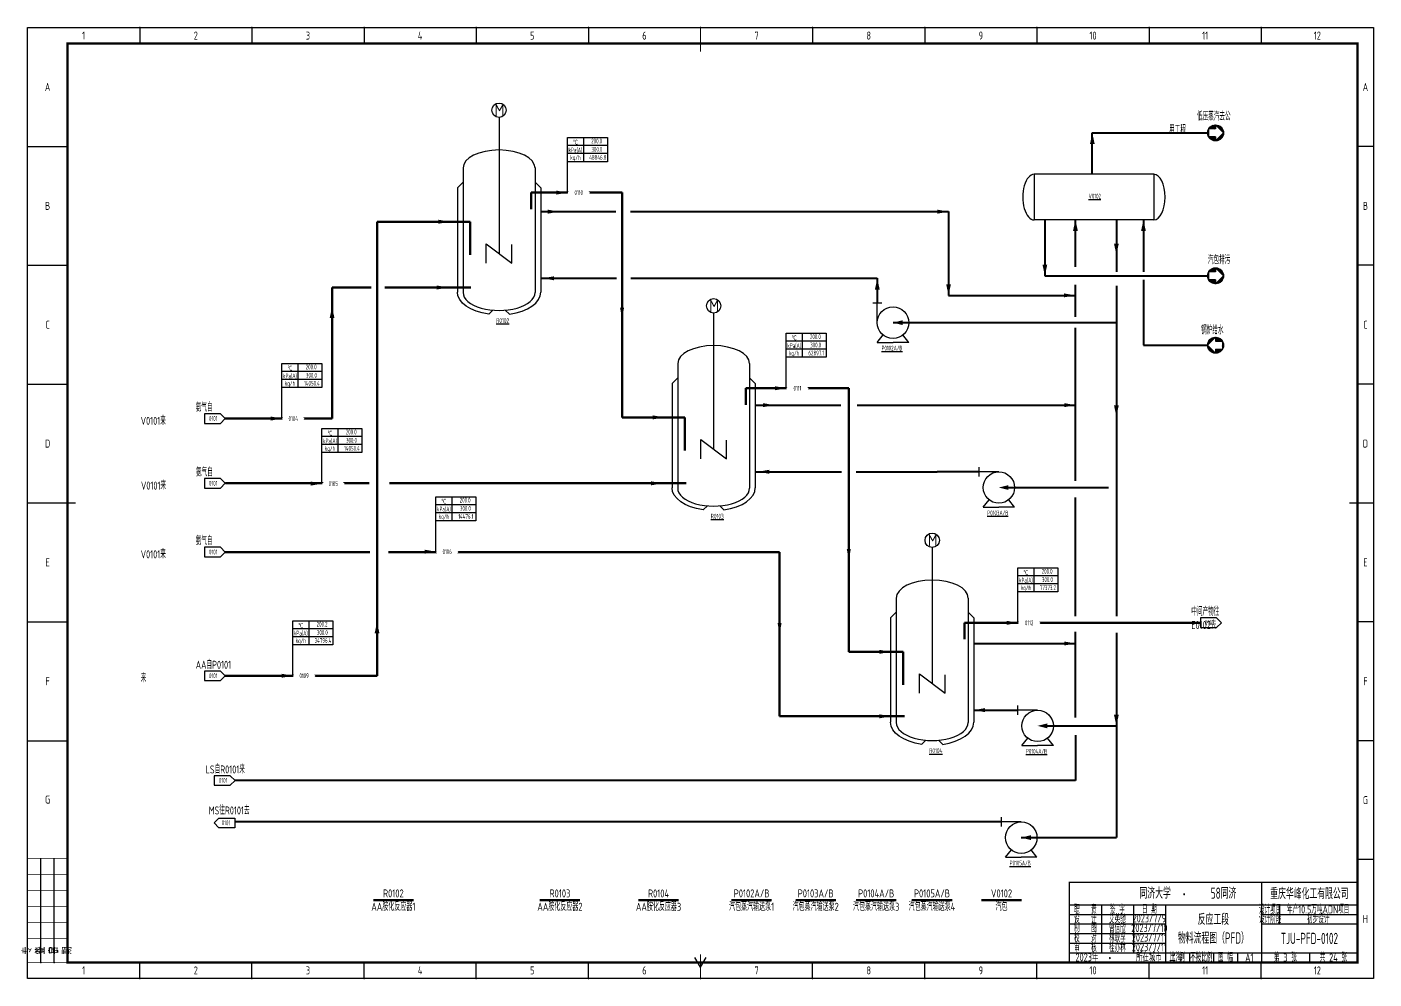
# Model space of a CAD drawing. Header units: millimetres. Extents: x 442 to 10185, y 1370 to 5122.
# Drawn here: x 2052 to 2894, y 3772 to 4367 of the extents above; entities that cross this region are included whole.
import ezdxf

# ---------------------------------------------------------------- set-up
doc = ezdxf.new("R2010")
doc.units = ezdxf.units.MM
doc.set_wipeout_variables(frame=1)
for name, color, linetype, lineweight in [('01-主物流线-粗实线', 132, 'Continuous', 80), ('01-文本 @ 1', 7, 'Continuous', 25), ('02-次要物流线-中粗线', 30, 'Continuous', 40), ('03-主物流线', 132, 'Continuous', 80), ('03-设备外轮廓线-细实线', 7, 'Continuous', 25), ('04-设备内部件-细实线', 181, 'Continuous', 25), ('05-图框与标题栏', 7, 'Continuous', 25), ('06-箭头', 7, 'Continuous', 25), ('07-箭头', 7, 'Continuous', 25), ('08-进出物流标志', 7, 'Continuous', 25), ('09-文本', 7, 'Continuous', 25), ('10-流股代号', 21, 'Continuous', 25), ('12-设备位号线', 7, 'Continuous', 80), ('15-物流表及物流信息标识', 7, 'Continuous', 25), ('17-文字（修改）', 7, 'Continuous', 15)]:
    doc.layers.add(name, color=color, linetype=linetype, lineweight=lineweight)
doc.layers.add('TITLE', color=7, linetype='Continuous')
doc.styles.add('3-gbcbig', font='gbenor.shx', dxfattribs={"width": 0.7, "height": 3, "bigfont": 'gbcbig.shx'})
doc.styles.add('5-gbcbig', font='gbenor.shx', dxfattribs={"width": 0.7, "height": 5, "bigfont": 'gbcbig.shx'})
doc.styles.add('5号字', font='gbenor.shx', dxfattribs={"height": 5, "bigfont": 'gbcbig.shx'})
doc.styles.add('7-gbcbig', font='gbenor.shx', dxfattribs={"width": 0.7, "height": 7, "bigfont": 'gbcbig.shx'})
doc.styles.add('EQ55', font='gbenor.shx', dxfattribs={"width": 0.75, "height": 5, "bigfont": 'gbcbig.shx'})
doc.styles.get("Standard").update_dxf_attribs({"font": 'arial.ttf'})
doc.styles.add('工程字', font='gbenor.shx', dxfattribs={"bigfont": 'gbcbig.shx'})

# ---------------------------------------------------------------- blocks, each defined once
blk = doc.blocks.new('箭头')
at = {"layer": '07-箭头'}
blk.add_lwpolyline([(0, 0, 0, 2.5, 0), (-7, 0, 2.5, 2.5, 0)], format="xyseb", dxfattribs=at)
blk = doc.blocks.new('Grail-箭头右')
at = {"layer": '06-箭头'}
blk.add_lwpolyline([(0, 0, 0, 3, 0), (-6, 0, 3, 3, 0)], format="xyseb", dxfattribs=at)

msp = doc.modelspace()

# ---------------------------------------------------------------- hatches: boundary and pattern name
at = {"layer": '08-进出物流标志'}
h = msp.add_hatch(dxfattribs=at)
h.set_pattern_fill('ANSI31', color=256, scale=0.1)
h.set_pattern_definition([(45, (184.17034, 1541.53445), (-0.224506403, 0.224506403), [])])
h.paths.add_polyline_path([(2794.88, 4303.02), (2794.88, 4305.52, 0.267949), (2790.55, 4303.02)])
h.paths.add_polyline_path([(2789.88, 4300.52, 0.131652), (2790.55, 4298.02), (2790.55, 4300.52), (2790.55, 4303.02, 0.131652)])
h.paths.add_polyline_path([(2794.88, 4295.52), (2794.88, 4298.02), (2790.55, 4298.02, 0.267949)])
h.paths.add_polyline_path([(2799.88, 4300.52), (2794.88, 4295.52, 0.414214)])
h.paths.add_polyline_path([(2799.88, 4300.52, 0.414214), (2794.88, 4305.52)])
h = msp.add_hatch(dxfattribs=at)
h.set_pattern_fill('ANSI31', color=256, scale=0.1)
h.set_pattern_definition([(45, (184.17034, 1452.28357), (-0.224506403, 0.224506403), [])])
h.paths.add_polyline_path([(2794.88, 4213.77), (2794.88, 4216.27, 0.267949), (2790.55, 4213.77)])
h.paths.add_polyline_path([(2789.88, 4211.27, 0.131652), (2790.55, 4208.77), (2790.55, 4211.27), (2790.55, 4213.77, 0.131652)])
h.paths.add_polyline_path([(2794.88, 4206.27), (2794.88, 4208.77), (2790.55, 4208.77, 0.267949)])
h.paths.add_polyline_path([(2799.88, 4211.27), (2794.88, 4206.27, 0.414214)])
h.paths.add_polyline_path([(2799.88, 4211.27, 0.414214), (2794.88, 4216.27)])
h = msp.add_hatch(dxfattribs=at)
h.set_pattern_fill('ANSI31', color=256, scale=0.1)
h.set_pattern_definition([(45, (184.17034, 1408.90076), (-0.224506403, 0.224506403), [])])
h.paths.add_polyline_path([(2794.88, 4170.39), (2794.88, 4172.89, -0.267949), (2799.21, 4170.39)])
h.paths.add_polyline_path([(2799.88, 4167.89, -0.131652), (2799.21, 4165.39), (2799.21, 4167.89), (2799.21, 4170.39, -0.131652)])
h.paths.add_polyline_path([(2794.88, 4162.89), (2794.88, 4165.39), (2799.21, 4165.39, -0.267949)])
h.paths.add_polyline_path([(2789.88, 4167.89), (2794.88, 4162.89, -0.414214)])
h.paths.add_polyline_path([(2789.88, 4167.89, -0.414214), (2794.88, 4172.89)])

# ---------------------------------------------------------------- linework, layer by layer
for p, q in [((2794.88, 4305.52), (2799.88, 4300.52)), ((2794.88, 4305.52), (2794.88, 4303.02)), ((2794.88, 4216.27), (2799.88, 4211.27)), ((2794.88, 4216.27), (2794.88, 4213.77)), ((2794.88, 4172.89), (2789.88, 4167.89)), ((2794.88, 4172.89), (2794.88, 4170.39)), ((2173.04, 4125.09), (2163.04, 4125.09)), ((2163.04, 4125.09), (2163.04, 4119.09)), ((2176.04, 4122.09), (2173.04, 4125.09)), ((2163.04, 4119.09), (2173.04, 4119.09)), ((2173.04, 4119.09), (2176.04, 4122.09)), ((2173.04, 4084.63), (2163.04, 4084.63)), ((2163.04, 4084.63), (2163.04, 4078.63)), ((2176.04, 4081.63), (2173.04, 4084.63)), ((2163.04, 4078.63), (2173.04, 4078.63)), ((2173.04, 4078.63), (2176.04, 4081.63)), ((2173.04, 4041.72), (2163.04, 4041.72)), ((2163.04, 4041.72), (2163.04, 4035.72)), ((2176.04, 4038.72), (2173.04, 4041.72)), ((2163.04, 4035.72), (2173.04, 4035.72)), ((2173.04, 4035.72), (2176.04, 4038.72)), ((2795.55, 3997.53), (2785.55, 3997.53)), ((2785.55, 3997.53), (2785.55, 3991.53)), ((2785.55, 3991.53), (2795.55, 3991.53)), ((2798.55, 3994.53), (2795.55, 3997.53)), ((2795.55, 3991.53), (2798.55, 3994.53)), ((2173.04, 3964.36), (2163.04, 3964.36)), ((2163.04, 3964.36), (2163.04, 3958.36)), ((2163.04, 3958.36), (2173.04, 3958.36)), ((2176.04, 3961.36), (2173.04, 3964.36)), ((2173.04, 3958.36), (2176.04, 3961.36)), ((2179.22, 3898.98), (2169.22, 3898.98)), ((2169.22, 3898.98), (2169.22, 3892.98)), ((2182.22, 3895.98), (2179.22, 3898.98)), ((2169.22, 3892.98), (2179.22, 3892.98)), ((2179.22, 3892.98), (2182.22, 3895.98)), ((2169.06, 3869.49), (2172.06, 3872.49)), ((2172.06, 3872.49), (2182.06, 3872.49)), ((2182.06, 3872.49), (2182.06, 3866.49)), ((2172.06, 3866.49), (2169.06, 3869.49)), ((2182.06, 3866.49), (2172.06, 3866.49))]:
    msp.add_line(p, q)
for points in [[(2583.52, 4209.67, 0, 3, 0), (2583.52, 4202.67, 3, 3, 0)], [(2242.81, 4191.87, 0, 3, 0), (2242.81, 4184.87, 3, 3, 0)], [(2270.91, 3994.93, 0, 3, 0), (2270.91, 3987.93, 3, 3, 0)]]:
    msp.add_lwpolyline(points, format="xyseb")
for centre in [(2347.15, 4314.75), (2481.25, 4192.52), (2617.82, 4046.06)]:
    msp.add_circle(centre, 4.48)
at = {"layer": '01-主物流线-粗实线'}
for p, q in [((2367.24, 4263.22), (2424.02, 4263.22)), ((2367.24, 4263.22), (2367.24, 4252.91)), ((2424.02, 4263.22), (2424.02, 4122.83)), ((2270.91, 3961.36), (2270.91, 4245.06)), ((2270.91, 4245.06), (2329.09, 4245.06)), ((2329.09, 4245.06), (2329.09, 4224.41)), ((2242.81, 4122.09), (2242.81, 4203.97)), ((2242.81, 4203.97), (2267.31, 4203.97)), ((2275.85, 4203.97), (2329.42, 4203.97)), ((2501.33, 4140.99), (2565.71, 4140.99)), ((2501.33, 4140.99), (2501.33, 4130.67)), ((2565.71, 4140.99), (2565.71, 3976.37)), ((2176.11, 4122.09), (2242.81, 4122.09)), ((2424.02, 4122.83), (2463.19, 4122.83)), ((2463.19, 4122.83), (2463.19, 4102.18)), ((2176.27, 4081.63), (2265.92, 4081.63)), ((2278.78, 4081.63), (2464.04, 4081.63)), ((2176.11, 4038.72), (2266.44, 4038.72)), ((2278.08, 4038.72), (2522.45, 4038.72)), ((2522.45, 4038.72), (2522.45, 3936.08)), ((2637.91, 3994.53), (2785.55, 3994.53)), ((2637.91, 3994.53), (2637.91, 3984.21)), ((2565.71, 3976.37), (2599.77, 3976.37)), ((2599.77, 3976.37), (2599.77, 3955.71)), ((2176.04, 3961.36), (2270.91, 3961.36)), ((2522.45, 3936.08), (2600.52, 3936.08))]:
    msp.add_line(p, q, dxfattribs=at)
at = {"layer": '02-次要物流线-中粗线'}
for p, q in [((2717.89, 4274.69), (2717.89, 4300.52)), ((2717.89, 4300.52), (2789.88, 4300.52)), ((2373.17, 4251.35), (2420.09, 4251.35)), ((2429.34, 4251.35), (2628.04, 4251.35)), ((2628.05, 4251.35), (2628.04, 4199.05)), ((2688.24, 4246.22), (2688.24, 4211.27)), ((2707.33, 4216.9), (2707.33, 4246.22)), ((2732.92, 4246.22), (2732.92, 4213.77)), ((2749.83, 4246.22), (2749.83, 4213.77)), ((2373.17, 4209.73), (2420.55, 4209.73)), ((2429.59, 4209.73), (2583.52, 4209.73)), ((2583.52, 4209.73), (2583.52, 4194.47)), ((2688.24, 4211.27), (2789.88, 4211.27)), ((2707.33, 4185.7), (2707.33, 4205.55)), ((2732.92, 4205.1), (2732.92, 4079.02)), ((2749.83, 4208.77), (2749.83, 4167.89)), ((2628.04, 4199.05), (2707.33, 4199.05)), ((2732.92, 4181.99), (2593.36, 4181.99)), ((2707.33, 4083.29), (2707.33, 4178.75)), ((2749.83, 4167.89), (2789.88, 4167.89)), ((2570.96, 4130.48), (2707.33, 4130.48)), ((2507.27, 4088.86), (2561.21, 4088.86)), ((2570.25, 4088.86), (2620.91, 4088.86)), ((2646.99, 4088.86), (2620.91, 4088.86)), ((2665.47, 4079.02), (2728.04, 4079.02)), ((2732.92, 4079.02), (2732.92, 3998.73)), ((2707.33, 3998.6), (2707.33, 4072.87)), ((2707.33, 3935.39), (2707.33, 3988.81)), ((2732.92, 3988.32), (2732.92, 3860.29)), ((2643.84, 3981.57), (2707.33, 3981.57)), ((2643.84, 3939.95), (2671.21, 3939.95)), ((2689.69, 3930.11), (2732.92, 3930.11)), ((2707.33, 3924.38), (2707.33, 3895.98)), ((2707.33, 3895.98), (2182.22, 3895.98)), ((2660.99, 3870.13), (2182.22, 3870.13)), ((2673.47, 3860.29), (2732.92, 3860.29))]:
    msp.add_line(p, q, dxfattribs=at)
at = {"layer": '03-设备外轮廓线-细实线'}
for p, q in [((2324.67, 4278.65), (2324.67, 4200.87)), ((2369.63, 4278.65), (2369.63, 4200.87)), ((2324.67, 4269.76), (2321.14, 4266.23)), ((2369.63, 4269.76), (2373.17, 4266.23)), ((2756.26, 4274.69), (2681.51, 4274.69)), ((2321.14, 4266.23), (2321.14, 4201.04)), ((2373.17, 4266.23), (2373.17, 4201.04)), ((2756.26, 4246.22), (2681.51, 4246.22)), ((2580.64, 4194.47), (2586.4, 4194.47)), ((2583.52, 4181.99), (2583.52, 4194.47)), ((2340.7, 4187.27), (2343.24, 4189.81)), ((2353.6, 4187.27), (2351.07, 4189.81)), ((2583.52, 4169.69), (2587.21, 4174.3)), ((2583.52, 4169.69), (2593.36, 4169.69)), ((2603.2, 4169.69), (2593.36, 4169.69)), ((2603.2, 4169.69), (2599.5, 4174.3)), ((2458.77, 4156.42), (2458.77, 4078.64)), ((2503.73, 4156.42), (2503.73, 4078.64)), ((2458.77, 4147.53), (2455.23, 4144)), ((2455.23, 4144), (2455.23, 4078.81)), ((2503.73, 4147.53), (2507.27, 4144)), ((2507.27, 4144), (2507.27, 4078.81)), ((2646.99, 4091.74), (2646.99, 4085.98)), ((2659.47, 4088.86), (2646.99, 4088.86)), ((2474.8, 4065.04), (2477.34, 4067.58)), ((2487.7, 4065.04), (2485.16, 4067.58)), ((2649.63, 4066.72), (2653.33, 4071.33)), ((2649.63, 4066.72), (2659.47, 4066.72)), ((2669.32, 4066.72), (2659.47, 4066.72)), ((2669.32, 4066.72), (2665.62, 4071.33)), ((2595.35, 4009.96), (2595.35, 3932.18)), ((2640.3, 4009.96), (2640.3, 3932.18)), ((2595.35, 4001.07), (2591.81, 3997.54)), ((2640.3, 4001.07), (2643.84, 3997.54)), ((2591.81, 3997.54), (2591.81, 3932.35)), ((2643.84, 3997.54), (2643.84, 3932.35)), ((2671.21, 3942.83), (2671.21, 3937.07)), ((2683.69, 3939.95), (2671.21, 3939.95)), ((2611.37, 3918.58), (2613.91, 3921.11)), ((2624.27, 3918.58), (2621.74, 3921.11)), ((2673.85, 3917.81), (2677.54, 3922.43)), ((2673.85, 3917.81), (2683.69, 3917.81)), ((2693.53, 3917.81), (2683.69, 3917.81)), ((2693.53, 3917.81), (2689.84, 3922.43)), ((2660.99, 3873.01), (2660.99, 3867.25)), ((2673.47, 3870.13), (2660.99, 3870.13)), ((2663.63, 3847.99), (2667.32, 3852.61)), ((2663.63, 3847.99), (2673.47, 3847.99)), ((2683.31, 3847.99), (2673.47, 3847.99)), ((2683.31, 3847.99), (2679.62, 3852.61))]:
    msp.add_line(p, q, dxfattribs=at)
for centre in [(2593.36, 4181.99), (2659.47, 4079.02), (2683.69, 3930.11), (2673.47, 3860.29)]:
    msp.add_circle(centre, 9.84, dxfattribs=at)
for centre, major_axis, ratio, start_param, end_param in [((2347.15, 4278.65), (-22.48, 0), 0.5, 3.141593, 6.283185), ((2681.51, 4260.46), (0, 14.24), 0.5, 0, 3.141593), ((2756.26, 4260.46), (0, 14.24), 0.5, 3.141593, 6.283185), ((2347.15, 4200.87), (-22.48, 0), 0.5, 0, 3.141593), ((2347.15, 4200.87), (26.02, 0.17), 0.540912, 4.959467, 6.283185), ((2481.25, 4156.42), (-22.48, 0), 0.5, 3.141593, 6.283185), ((2481.25, 4078.64), (-22.48, 0), 0.5, 0, 3.141593), ((2481.25, 4078.64), (26.02, 0.17), 0.540912, 4.959467, 6.283185), ((2617.82, 4009.96), (-22.48, 0), 0.5, 3.141593, 6.283185), ((2617.82, 3932.18), (-22.48, 0), 0.5, 0, 3.141593), ((2617.82, 3932.18), (26.02, 0.17), 0.540912, 4.959467, 6.283185)]:
    msp.add_ellipse(centre, major_axis=major_axis, ratio=ratio, start_param=start_param, end_param=end_param, dxfattribs=at)
at = {"layer": '03-设备外轮廓线-细实线', "extrusion": (0, 0, -1)}
for centre in [(2347.15, 4200.87), (2481.25, 4078.64), (2617.82, 3932.18)]:
    msp.add_ellipse(centre, major_axis=(-26.02, 0.17), ratio=0.540912, start_param=4.959467, end_param=6.283185, dxfattribs=at)
at = {"layer": '04-设备内部件-细实线'}
for p, q in [((2347.15, 4310.27), (2347.15, 4225.21)), ((2681.51, 4274.69), (2681.51, 4246.22)), ((2756.26, 4274.69), (2756.26, 4246.22)), ((2339.15, 4219.15), (2339.15, 4231.27)), ((2339.15, 4231.27), (2355.16, 4219.15)), ((2355.16, 4219.15), (2355.16, 4230.78)), ((2481.25, 4188.04), (2481.25, 4102.98)), ((2473.25, 4096.92), (2473.25, 4109.04)), ((2473.25, 4109.04), (2489.26, 4096.92)), ((2489.26, 4096.92), (2489.26, 4108.55)), ((2617.82, 4041.57), (2617.82, 3956.52)), ((2609.82, 3950.46), (2609.82, 3962.58)), ((2609.82, 3962.58), (2625.83, 3950.46)), ((2625.83, 3950.46), (2625.83, 3962.09))]:
    msp.add_line(p, q, dxfattribs=at)
at = {"layer": '05-图框与标题栏'}
for p, q in [((2122.62, 4366.34), (2122.62, 4356.34)), ((2192.7, 4366.34), (2192.7, 4356.34)), ((2262.79, 4366.34), (2262.79, 4356.34)), ((2332.87, 4366.34), (2332.87, 4356.34)), ((2402.95, 4366.34), (2402.95, 4356.34)), ((2543.12, 4366.34), (2543.12, 4356.34)), ((2613.2, 4366.34), (2613.2, 4356.34)), ((2683.29, 4366.34), (2683.29, 4356.34)), ((2753.37, 4366.34), (2753.37, 4356.34)), ((2823.45, 4366.34), (2823.45, 4356.34)), ((2052.54, 4292.09), (2077.54, 4292.09)), ((2893.54, 4292.09), (2883.54, 4292.09)), ((2052.54, 4217.84), (2077.54, 4217.84)), ((2893.54, 4217.84), (2883.54, 4217.84)), ((2052.54, 4143.59), (2077.54, 4143.59)), ((2893.54, 4143.59), (2883.54, 4143.59)), ((2052.54, 3995.09), (2077.54, 3995.09)), ((2893.54, 3995.09), (2883.54, 3995.09)), ((2052.54, 3920.84), (2077.54, 3920.84)), ((2893.54, 3920.84), (2883.54, 3920.84)), ((2060.87, 3782.34), (2060.87, 3847.34)), ((2069.2, 3782.34), (2069.2, 3847.34)), ((2893.54, 3846.59), (2883.54, 3846.59)), ((2823.54, 3832.34), (2823.54, 3782.34)), ((2703.54, 3818.34), (2883.54, 3818.34)), ((2723.54, 3818.34), (2723.54, 3788.34)), ((2743.54, 3818.34), (2743.54, 3788.34)), ((2763.54, 3818.34), (2763.54, 3782.34)), ((2834.54, 3818.34), (2834.54, 3806.34)), ((2703.54, 3812.34), (2763.54, 3812.34)), ((2703.54, 3806.34), (2763.54, 3806.34)), ((2823.54, 3812.34), (2883.54, 3812.34)), ((2823.54, 3806.34), (2883.54, 3806.34)), ((2703.54, 3800.34), (2763.54, 3800.34)), ((2703.54, 3794.34), (2763.54, 3794.34)), ((2703.54, 3788.34), (2883.54, 3788.34)), ((2778.54, 3788.34), (2778.54, 3782.34)), ((2793.54, 3788.34), (2793.54, 3782.34)), ((2808.54, 3788.34), (2808.54, 3782.34)), ((2853.54, 3788.34), (2853.54, 3782.34)), ((2122.62, 3772.34), (2122.62, 3782.34)), ((2192.7, 3772.34), (2192.7, 3782.34)), ((2262.79, 3772.34), (2262.79, 3782.34)), ((2332.87, 3772.34), (2332.87, 3782.34)), ((2402.95, 3772.34), (2402.95, 3782.34)), ((2473.04, 3779.34), (2469.57, 3785.34)), ((2473.04, 3779.34), (2476.5, 3785.34)), ((2543.12, 3772.34), (2543.12, 3782.34)), ((2613.2, 3772.34), (2613.2, 3782.34)), ((2683.29, 3772.34), (2683.29, 3782.34)), ((2753.37, 3772.34), (2753.37, 3782.34)), ((2823.45, 3772.34), (2823.45, 3782.34))]:
    msp.add_line(p, q, dxfattribs=at)
for points, const_width in [([(2473.04, 4366.34), (2473.04, 4351.34)], 0.8), ([(2052.54, 4069.34), (2082.54, 4069.34)], 0.8), ([(2893.54, 4069.34), (2878.54, 4069.34)], 0.8), ([(2077.54, 3847.34), (2052.54, 3847.34)], 0.4), ([(2077.54, 3837.34), (2052.54, 3837.34)], 0.4), ([(2883.54, 3832.34), (2703.54, 3832.34), (2703.54, 3782.34)], 0.8), ([(2077.54, 3827.34), (2052.54, 3827.34)], 0.4), ([(2077.54, 3817.34), (2052.54, 3817.34)], 0.4), ([(2077.54, 3807.34), (2052.54, 3807.34)], 0.4), ([(2077.54, 3797.34), (2052.54, 3797.34)], 0.4), ([(2077.54, 3782.34), (2052.54, 3782.34)], 0.4), ([(2473.04, 3772.34), (2473.04, 3787.34)], 0.8)]:
    msp.add_lwpolyline(points, dxfattribs=dict(at, const_width=const_width))
at = {"layer": '05-图框与标题栏', "const_width": 1.4}
msp.add_lwpolyline([(2077.54, 4356.34), (2077.54, 3782.34), (2883.54, 3782.34), (2883.54, 4356.34)], close=True, dxfattribs=at)
at = {"layer": '05-图框与标题栏'}
for p in [(2122.62, 4366.34), (2122.62, 4366.34), (2122.62, 4366.34), (2192.7, 4366.34), (2192.7, 4366.34), (2192.7, 4366.34), (2262.79, 4366.34), (2262.79, 4366.34), (2262.79, 4366.34), (2332.87, 4366.34), (2332.87, 4366.34), (2332.87, 4366.34), (2402.95, 4366.34), (2402.95, 4366.34), (2402.95, 4366.34), (2473.04, 4366.34), (2473.04, 4366.34), (2473.04, 4366.34), (2543.12, 4366.34), (2543.12, 4366.34), (2543.12, 4366.34), (2613.2, 4366.34), (2613.2, 4366.34), (2613.2, 4366.34), (2683.29, 4366.34), (2683.29, 4366.34), (2683.29, 4366.34), (2753.37, 4366.34), (2753.37, 4366.34), (2753.37, 4366.34), (2823.45, 4366.34), (2823.45, 4366.34), (2823.45, 4366.34), (2893.54, 4292.09), (2893.54, 4217.84), (2893.54, 4143.59), (2893.54, 4069.34), (2893.54, 3995.09), (2893.54, 3920.84), (2893.54, 3846.59), (2060.87, 3782.34), (2069.2, 3782.34), (2122.62, 3772.34), (2192.7, 3772.34), (2262.79, 3772.34), (2332.87, 3772.34), (2402.95, 3772.34), (2473.04, 3772.34), (2543.12, 3772.34), (2613.2, 3772.34), (2683.29, 3772.34), (2753.37, 3772.34), (2823.45, 3772.34)]:
    msp.add_point(p, dxfattribs=at)
at = {"layer": '06-箭头'}
for points in [[(2717.89, 4300.52, 0, 3, 0), (2717.89, 4293.52, 3, 3, 0)], [(2707.33, 4246.34, 0, 3, 0), (2707.33, 4239.34, 3, 3, 0)], [(2749.83, 4246.22, 0, 3, 0), (2749.83, 4239.22, 3, 3, 0)], [(2732.92, 4224.4, 0, 3, 0), (2732.92, 4231.4, 3, 3, 0)], [(2688.24, 4211.27, 0, 3, 0), (2688.24, 4218.27, 3, 3, 0)], [(2628.04, 4199.05, 0, 3, 0), (2628.04, 4206.05, 3, 3, 0)], [(2732.92, 4123.43, 0, 3, 0), (2732.92, 4130.43, 3, 3, 0)], [(2732.92, 3930.11, 0, 3, 0), (2732.92, 3937.11, 3, 3, 0)]]:
    msp.add_lwpolyline(points, format="xyseb", dxfattribs=at)
at = {"layer": '08-进出物流标志'}
for p, q in [((2794.87, 4303.01), (2790.54, 4303.01)), ((2790.54, 4303.01), (2790.55, 4298.02)), ((2794.88, 4298.02), (2790.55, 4298.02)), ((2794.88, 4295.52), (2799.88, 4300.52)), ((2794.88, 4298.02), (2794.88, 4295.52)), ((2794.87, 4213.76), (2790.54, 4213.76)), ((2790.54, 4213.76), (2790.55, 4208.77)), ((2794.88, 4206.27), (2799.88, 4211.27)), ((2794.88, 4208.77), (2790.55, 4208.77)), ((2794.88, 4208.77), (2794.88, 4206.27)), ((2794.88, 4162.89), (2789.88, 4167.89)), ((2794.88, 4170.38), (2799.21, 4170.38)), ((2799.21, 4170.38), (2799.21, 4165.39)), ((2794.88, 4165.39), (2799.21, 4165.39)), ((2794.88, 4165.39), (2794.88, 4162.89))]:
    msp.add_line(p, q, dxfattribs=at)
for centre in [(2794.88, 4300.52), (2794.88, 4211.27), (2794.88, 4167.89)]:
    msp.add_circle(centre, 5, dxfattribs=at)
at = {"layer": '12-设备位号线'}
for p, q in [((2293.6, 3821.25), (2268.6, 3821.25)), ((2397.7, 3821.25), (2372.7, 3821.25)), ((2459.33, 3821.21), (2434.33, 3821.21)), ((2517.49, 3821.25), (2492.49, 3821.25)), ((2557.51, 3821.25), (2532.51, 3821.25)), ((2595.32, 3821.25), (2570.32, 3821.25)), ((2630.2, 3821.25), (2605.2, 3821.25)), ((2673.64, 3821.25), (2648.64, 3821.25))]:
    msp.add_line(p, q, dxfattribs=at)
at = {"layer": '15-物流表及物流信息标识'}
for p, q in [((2389.86, 4297.58), (2414.86, 4297.58)), ((2399.86, 4297.58), (2399.86, 4282.58)), ((2414.86, 4297.58), (2414.86, 4282.58)), ((2414.86, 4292.58), (2389.86, 4292.58)), ((2414.86, 4287.58), (2389.86, 4287.58)), ((2414.86, 4282.58), (2389.86, 4282.58)), ((2526.53, 4175.36), (2551.53, 4175.36)), ((2536.53, 4175.36), (2536.53, 4160.36)), ((2551.53, 4175.36), (2551.53, 4160.36)), ((2551.53, 4170.36), (2526.53, 4170.36)), ((2551.53, 4165.36), (2526.53, 4165.36)), ((2551.53, 4160.36), (2526.53, 4160.36)), ((2211.46, 4156.43), (2236.46, 4156.43)), ((2236.46, 4151.43), (2211.46, 4151.43)), ((2221.46, 4156.43), (2221.46, 4141.43)), ((2236.46, 4156.43), (2236.46, 4141.43)), ((2236.46, 4146.43), (2211.46, 4146.43)), ((2236.46, 4141.43), (2211.46, 4141.43)), ((2236.48, 4115.8), (2261.48, 4115.8)), ((2261.48, 4110.8), (2236.48, 4110.8)), ((2246.48, 4115.8), (2246.48, 4100.8)), ((2261.48, 4115.8), (2261.48, 4100.8)), ((2261.48, 4105.8), (2236.48, 4105.8)), ((2261.48, 4100.8), (2236.48, 4100.8)), ((2307.66, 4073.25), (2332.66, 4073.25)), ((2332.66, 4068.25), (2307.66, 4068.25)), ((2317.66, 4073.25), (2317.66, 4058.25)), ((2332.66, 4073.25), (2332.66, 4058.25)), ((2332.66, 4063.25), (2307.66, 4063.25)), ((2332.66, 4058.25), (2307.66, 4058.25)), ((2671.35, 4028.81), (2696.35, 4028.81)), ((2696.35, 4023.81), (2671.35, 4023.81)), ((2681.35, 4028.81), (2681.35, 4013.81)), ((2696.35, 4028.81), (2696.35, 4013.81)), ((2696.35, 4018.81), (2671.35, 4018.81)), ((2696.35, 4013.81), (2671.35, 4013.81)), ((2218.26, 3995.74), (2243.26, 3995.74)), ((2243.26, 3990.74), (2218.26, 3990.74)), ((2228.26, 3995.74), (2228.26, 3980.74)), ((2243.26, 3995.74), (2243.26, 3980.74)), ((2243.26, 3985.74), (2218.26, 3985.74)), ((2243.26, 3980.74), (2218.26, 3980.74))]:
    msp.add_line(p, q, dxfattribs=at)
at = {"layer": 'TITLE'}
for p, q in [((2052.54, 4366.34), (2893.54, 4366.34)), ((2052.54, 3772.34), (2052.54, 4366.34)), ((2893.54, 4366.34), (2893.54, 3772.34)), ((2893.54, 3772.34), (2052.54, 3772.34))]:
    msp.add_line(p, q, dxfattribs=at)

# ---------------------------------------------------------------- block references
at = {"layer": '03-主物流线', "rotation": 270}
for p in [(2424.02, 4184.42), (2565.71, 4033.55), (2522.45, 3987.4)]:
    msp.add_blockref('箭头', p, dxfattribs=at)
at = {"layer": '03-设备外轮廓线-细实线', "xscale": -1}
for p in [(2593.36, 4181.99), (2659.47, 4079.02), (2683.69, 3930.11), (2673.47, 3860.29)]:
    msp.add_blockref('Grail-箭头右', p, dxfattribs=at)
at = {"layer": '07-箭头'}
for p in [(2389.9, 4263.25), (2628.05, 4251.35), (2316.25, 4245.06), (2315.27, 4203.97), (2707.14, 4199.05), (2526.58, 4141.03), (2707.33, 4130.48), (2211.51, 4122.1), (2450.24, 4122.83), (2449.15, 4081.63), (2236.52, 4081.47), (2307.7, 4038.92), (2671.39, 3994.48), (2591.81, 3976.37), (2218.3, 3961.41), (2591.81, 3936.08)]:
    msp.add_blockref('箭头', p, dxfattribs=at)
at = {"layer": '07-箭头', "rotation": 180}
for p in [(2374.54, 4209.73), (2509.01, 4088.86), (2643.84, 3939.95)]:
    msp.add_blockref('箭头', p, dxfattribs=at)
at = {"layer": '07-箭头', "xscale": -1, "rotation": 180}
for p in [(2519.08, 4130.48), (2707.33, 3981.57)]:
    msp.add_blockref('箭头', p, dxfattribs=at)

# ---------------------------------------------------------------- texts
at = {"style": '5号字'}
for p in [(2344.42, 4311.11), (2478.52, 4188.87), (2615.09, 4042.41)]:
    msp.add_text('M', height=7.29, dxfattribs=at).set_placement(p)
at = {"insert": (2719.44, 4261.04), "char_height": 3, "attachment_point": 5, "style": '3-gbcbig'}
msp.add_mtext_dynamic_manual_height_columns('{\\LV0102}', width=12.7249, gutter_width=35, heights=[12.14], dxfattribs=at)
at = {"layer": '01-文本 @ 1', "char_height": 3, "attachment_point": 5, "style": 'EQ55'}
for s, insert in [('{\\LR0102}', (2349.41, 4183.32)), ('{\\LR0103}', (2483.51, 4061.09)), ('{\\LR0104}', (2620.08, 3914.63))]:
    msp.add_mtext_dynamic_manual_height_columns(s, width=28.0799, gutter_width=25, heights=[2.5], dxfattribs=dict(at, insert=insert))
at = {"layer": '05-图框与标题栏', "attachment_point": 5}
for s, width, gutter_width, heights, insert, char_height, style in [('1', 70.0833, 25, [0], (2087.58, 4361.34), 5, '5-gbcbig'), ('2', 70.0833, 12.5, [0], (2157.66, 4361.34), 5, '5-gbcbig'), ('3', 70.0833, 25, [0], (2227.75, 4361.34), 5, '5-gbcbig'), ('4', 70.0833, 25, [0], (2297.83, 4361.34), 5, '5-gbcbig'), ('5', 70.0833, 25, [0], (2367.91, 4361.34), 5, '5-gbcbig'), ('6', 70.0833, 25, [0], (2438, 4361.34), 5, '5-gbcbig'), ('7', 70.0833, 25, [0], (2508.08, 4361.34), 5, '5-gbcbig'), ('8', 70.0833, 25, [0], (2578.16, 4361.34), 5, '5-gbcbig'), ('9', 70.0833, 25, [0], (2648.25, 4361.34), 5, '5-gbcbig'), ('10', 70.0833, 25, [0], (2718.33, 4361.34), 5, '5-gbcbig'), ('11', 70.0833, 25, [0], (2788.41, 4361.34), 5, '5-gbcbig'), ('12', 70.0833, 25, [0], (2858.5, 4361.34), 5, '5-gbcbig'), ('A', 25, 25, [0], (2065.04, 4329.22), 5, '5-gbcbig'), ('A', 10, 25, [0], (2888.54, 4329.22), 5, '5-gbcbig'), ('B', 25, 25, [0], (2065.04, 4254.97), 5, '5-gbcbig'), ('B', 10, 25, [0], (2888.54, 4254.97), 5, '5-gbcbig'), ('C', 25, 25, [0], (2065.04, 4180.72), 5, '5-gbcbig'), ('C', 10, 25, [0], (2888.54, 4180.72), 5, '5-gbcbig'), ('D', 25, 25, [0], (2065.04, 4106.47), 5, '5-gbcbig'), ('D', 10, 25, [0], (2888.54, 4106.47), 5, '5-gbcbig'), ('E', 25, 25, [0], (2065.04, 4032.22), 5, '5-gbcbig'), ('E', 10, 25, [0], (2888.54, 4032.22), 5, '5-gbcbig'), ('F', 25, 25, [0], (2065.04, 3957.97), 5, '5-gbcbig'), ('F', 10, 25, [0], (2888.54, 3957.97), 5, '5-gbcbig'), ('G', 25, 25, [0], (2065.04, 3884.09), 5, '5-gbcbig'), ('G', 10, 25, [0], (2888.54, 3883.72), 5, '5-gbcbig'), ('重庆华峰化工有限公司', 60, 25, [0], (2853.54, 3825.34), 7, '7-gbcbig'), ('职   责', 20, 25, [0], (2713.54, 3815.34), 5, '5-gbcbig'), ('签 字', 20, 25, [0], (2733.54, 3815.34), 5, '5-gbcbig'), ('日 期', 20, 25, [0], (2753.54, 3815.34), 5, '5-gbcbig'), ('设计项目', 15, 25, [0], (2828.98, 3815.34), 5, '5-gbcbig'), ('制   图', 20, 25, [0], (2713.54, 3803.71), 5, '5-gbcbig'), ('设   计', 20, 25, [0], (2713.54, 3809.34), 5, '5-gbcbig'), ('艾英驰', 20, 25, [0], (2733.54, 3809.34), 5, '5-gbcbig'), ('曾信欣', 20, 25, [0], (2733.54, 3803.34), 5, '5-gbcbig'), ('2023/7/10', 20, 25, [0], (2753.54, 3803.84), 5, '5-gbcbig'), ('2023/7/9', 20, 25, [0], (2753.54, 3809.84), 5, '5-gbcbig'), ('设计阶段', 15, 25, [0], (2828.98, 3809.34), 5, '5-gbcbig'), ('H', 10, 25, [0], (2888.54, 3809.47), 5, '5-gbcbig'), ('校   对', 20, 25, [0], (2713.54, 3797.34), 5, '5-gbcbig'), ('林耿孚', 20, 25, [0], (2733.54, 3797.34), 5, '5-gbcbig'), ('2023/7/11', 20, 25, [0], (2753.54, 3797.84), 5, '5-gbcbig'), ('TJU-PFD-0102', 60, 25, [12.52], (2853.54, 3797.34), 7, '7-gbcbig'), ('审   核', 20, 25, [0], (2713.54, 3791.34), 5, '5-gbcbig'), ('桂亦林', 20, 25, [0], (2733.54, 3791.34), 5, '5-gbcbig'), ('2023/7/11', 20, 25, [0], (2753.54, 3791.84), 5, '5-gbcbig'), ('比 例', 15, 25, [0], (2771.04, 3785.34), 5, '5-gbcbig'), ('不按比例', 15, 25, [0], (2786.04, 3785.34), 5, '5-gbcbig'), ('图 幅', 15, 25, [0], (2801.04, 3785.34), 5, '5-gbcbig'), ('第 3 张', 30, 25, [0], (2838.54, 3785.34), 5, '5-gbcbig'), ('共 24 张', 30, 25, [0], (2868.54, 3785.34), 5, '5-gbcbig'), ('1', 70.0833, 25, [0], (2087.58, 3777.34), 5, '5-gbcbig'), ('2', 70.0833, 25, [0], (2157.66, 3777.34), 5, '5-gbcbig'), ('3', 70.0833, 25, [0], (2227.75, 3777.34), 5, '5-gbcbig'), ('4', 70.0833, 25, [0], (2297.83, 3777.34), 5, '5-gbcbig'), ('5', 70.0833, 25, [0], (2367.91, 3777.34), 5, '5-gbcbig'), ('6', 70.0833, 25, [0], (2438, 3777.34), 5, '5-gbcbig'), ('7', 70.0833, 25, [0], (2508.08, 3777.34), 5, '5-gbcbig'), ('8', 70.0833, 25, [0], (2578.16, 3777.34), 5, '5-gbcbig'), ('9', 70.0833, 25, [0], (2648.25, 3777.34), 5, '5-gbcbig'), ('10', 70.0833, 25, [0], (2718.33, 3777.34), 5, '5-gbcbig'), ('11', 70.0833, 25, [0], (2788.41, 3777.34), 5, '5-gbcbig'), ('A1', 14.9167, 25, [0], (2816, 3785.34), 5, '5-gbcbig'), ('12', 70.0833, 25, [0], (2858.5, 3777.34), 5, '5-gbcbig')]:
    msp.add_mtext_dynamic_manual_height_columns(s, width=width, gutter_width=gutter_width, heights=heights, dxfattribs=dict(at, insert=insert, char_height=char_height, style=style))
at = {"layer": '05-图框与标题栏'}
for s, insert, char_height, width, attachment_point, style in [('\\pi5.78018;同济大学             ', (2741.57, 3825.62), 7, 32.2593, 4, '7-gbcbig'), ('58同济          ', (2799.91, 3825.62), 7, 32.2593, 5, '7-gbcbig'), (' 2023{\\W0.8;年          所在城市  上海}', (2705.01, 3785.5), 5, 67.5295, 4, '5-gbcbig'), ('{\\fFangSong|b0|i0|c134|p49;\\W0.8;·}', (2726.11, 3787.48), 5, 18.9039, 1, '5-gbcbig')]:
    msp.add_mtext(s, dxfattribs=dict(at, insert=insert, char_height=char_height, width=width, attachment_point=attachment_point, style=style))
at = {"layer": '05-图框与标题栏', "insert": (2772.53, 3827.35), "char_height": 5, "width": 31.5065, "attachment_point": 1}
msp.add_mtext('{\\fFangSong|b0|i0|c134|p49;\\W0.8;·}', dxfattribs=at)
at = {"layer": '05-图框与标题栏', "char_height": 5, "attachment_point": 5, "rotation": 90, "style": '工程字'}
for s, insert in [('专业', (2056.7, 3789.84)), ('签字', (2065.04, 3789.84)), ('日期', (2073.37, 3789.84))]:
    msp.add_mtext_dynamic_manual_height_columns(s, width=8.3333, gutter_width=25, heights=[0], dxfattribs=dict(at, insert=insert))
at = {"layer": '09-文本'}
for s, width, gutter_width, heights, insert, char_height, attachment_point, style in [('\\pi17.45588;低压蒸汽去公用工程', 40, 12.5, [0], (2765.84, 4313.29), 5, 1, '5-gbcbig'), ('汽包排污', 40, 12.5, [0], (2790.1, 4223.6), 5, 1, '5-gbcbig'), ('锅炉给水', 40, 12.5, [0], (2799.88, 4179.73), 5, 3, '5-gbcbig'), ('{\\LP0102A/B}', 20, 12.5, [0], (2592.69, 4166.1), 3, 5, '3-gbcbig'), ('\\pi34.37595;氨气自V0101来', 56.5083, 35, [11.23], (2123.23, 4131.5), 5, 1, '5-gbcbig'), ('0101', 40, 12.5, [0], (2168.56, 4122.15), 3, 5, '3-gbcbig'), ('\\pi34.37595;氨气自V0101来', 56.5083, 35, [11.23], (2123.39, 4091.04), 5, 1, '5-gbcbig'), ('0101', 40, 12.5, [0], (2168.56, 4081.69), 3, 5, '3-gbcbig'), ('{\\LP0103A/B}', 20, 12.5, [0], (2658.81, 4063.13), 3, 5, '3-gbcbig'), ('\\pi34.37595;氨气自V0101来', 56.5083, 35, [11.23], (2123.23, 4048.13), 5, 1, '5-gbcbig'), ('0101', 40, 12.5, [0], (2168.56, 4038.77), 3, 5, '3-gbcbig'), ('中间产物往E0102去', 27.3168, 35, [11.23], (2779.72, 4003.93), 5, 1, '5-gbcbig'), ('0103', 40, 12.5, [0], (2791.07, 3994.58), 3, 5, '3-gbcbig'), ('\\pi34.37595;AA自P0101来', 56.5083, 35, [11.23], (2123.23, 3970.77), 5, 1, '5-gbcbig'), ('0101', 40, 12.5, [0], (2168.56, 3961.41), 3, 5, '3-gbcbig'), ('{\\LP0104A/B}', 20, 12.5, [0], (2683.02, 3914.22), 3, 5, '3-gbcbig'), ('\\pi34.37595;LS自R0101来', 56.5083, 35, [11.23], (2129.41, 3905.39), 5, 1, '5-gbcbig'), ('0101', 40, 12.5, [0], (2174.75, 3896.04), 3, 5, '3-gbcbig'), ('MS往R0101去', 40, 12.5, [0], (2165.76, 3877.24), 5, 4, '5-gbcbig'), ('0101', 40, 12.5, [0], (2176.53, 3869.55), 3, 5, '3-gbcbig'), ('{\\LP0105A/B}', 20, 12.5, [0], (2672.8, 3844.4), 3, 5, '3-gbcbig'), ('{\\W0.75;R0102}\\P{\\A1;\\W0.75;AA胺化反应器1}', 59.0038, 12.5, [0], (2281.1, 3821.22), 5, 5, '5-gbcbig'), ('{\\W0.75;R0103}\\P{\\A1;\\W0.75;AA胺化反应器2}', 59.0038, 12.5, [0], (2385.2, 3821.22), 5, 5, '5-gbcbig'), ('{\\W0.75;R0104}\\P{\\A1;\\W0.75;AA胺化反应器3}', 59.0038, 12.5, [0], (2446.83, 3821.18), 5, 5, '5-gbcbig'), ('{\\W0.75;P0102A/B}\\P{\\A1;\\W0.75;汽包蒸汽输送泵1}', 59.0038, 12.5, [0], (2504.99, 3821.22), 5, 5, '5-gbcbig'), ('{\\W0.75;P0103A/B}\\P{\\A1;\\W0.75;汽包蒸汽输送泵2}', 59.0038, 12.5, [0], (2545.01, 3821.22), 5, 5, '5-gbcbig'), ('{\\W0.75;P0104A/B}\\P{\\A1;\\W0.75;汽包蒸汽输送泵3}', 59.0038, 12.5, [0], (2582.82, 3821.22), 5, 5, '5-gbcbig'), ('{\\W0.75;P0105A/B}\\P{\\A1;\\W0.75;汽包蒸汽输送泵4}', 59.0038, 12.5, [0], (2617.7, 3821.22), 5, 5, '5-gbcbig'), ('{\\W0.75;V0102}\\P{\\A1;\\W0.75;汽包}', 59.0038, 12.5, [0], (2661.14, 3821.23), 5, 5, '5-gbcbig'), ('反应工段\\P物料流程图（PFD）', 60, 12.5, [0], (2793.54, 3803.34), 7, 5, '7-gbcbig'), ('年产10.5万吨ADN项目', 49.0599, 35, [0], (2859.01, 3815.34), 5, 5, '5-gbcbig'), ('初步设计', 48.9999, 12.5, [0], (2859.04, 3809.34), 5, 5, '5-gbcbig')]:
    msp.add_mtext_dynamic_manual_height_columns(s, width=width, gutter_width=gutter_width, heights=heights, dxfattribs=dict(at, insert=insert, char_height=char_height, attachment_point=attachment_point, style=style))
at = {"layer": '15-物流表及物流信息标识', "char_height": 3, "style": '3-gbcbig'}
for s, width, insert, attachment_point in [('℃', 10, (2394.86, 4294.73), 5), ('kPa(A)', 10, (2394.86, 4289.73), 5), ('kg/h', 10, (2394.86, 4284.73), 5), ('\\pi3.65;48846.8', 15, (2399.86, 4286.78), 1), ('kPa(A)', 10, (2531.53, 4167.51), 5), ('℃', 10, (2531.53, 4172.51), 5), ('kg/h', 10, (2531.53, 4162.51), 5), ('\\pi3.94458;62897.1', 15, (2536.53, 4164.56), 1), ('kPa(A)', 10, (2216.46, 4148.59), 5), ('℃', 10, (2216.46, 4153.59), 5), ('kg/h', 10, (2216.46, 4143.59), 5), ('\\pi3.825;14050.4', 15, (2221.46, 4145.64), 1), ('kPa(A)', 10, (2241.48, 4107.95), 5), ('℃', 10, (2241.48, 4112.95), 5), ('kg/h', 10, (2241.48, 4102.95), 5), ('\\pi3.825;14050.4', 15, (2246.48, 4105.01), 1), ('kPa(A)', 10, (2312.66, 4065.4), 5), ('℃', 10, (2312.66, 4070.4), 5), ('kg/h', 10, (2312.66, 4060.4), 5), ('\\pi4;14476.1', 15, (2317.66, 4062.45), 1), ('℃', 10, (2676.35, 4025.96), 5), ('kPa(A)', 10, (2676.35, 4020.96), 5), ('kg/h', 10, (2676.35, 4015.96), 5), ('\\pi3.77245;77373.2', 15, (2681.35, 4018.01), 1), ('℃', 10, (2223.26, 3992.89), 5), ('kPa(A)', 10, (2223.26, 3987.89), 5), ('kg/h', 10, (2223.26, 3982.89), 5), ('\\pi3.64694;34796.4', 15, (2228.26, 3984.94), 1)]:
    msp.add_mtext_dynamic_manual_height_columns(s, width=width, gutter_width=25, heights=[0], dxfattribs=dict(at, insert=insert, attachment_point=attachment_point))
at = {"layer": '17-文字（修改）', "char_height": 3, "attachment_point": 1, "style": '3-gbcbig'}
for s, insert in [('200.0', (2404.77, 4296.98)), ('\\pi5.04931;300.0', (2399.86, 4291.78)), ('200.0', (2541.44, 4174.76)), ('\\pi5.04931;300.0', (2536.53, 4169.56)), ('200.0', (2226.37, 4155.84)), ('\\pi5.04931;300.0', (2221.46, 4150.64)), ('200.0', (2251.38, 4115.21)), ('\\pi5.04931;300.0', (2246.48, 4110.01)), ('200.0', (2322.57, 4072.65)), ('\\pi5.04931;300.0', (2317.66, 4067.45)), ('200.0', (2686.25, 4028.22)), ('\\pi5.04931;300.0', (2681.35, 4023.01)), ('200.2', (2233.17, 3995.14)), ('\\pi5.04931;300.0', (2228.26, 3989.94))]:
    msp.add_mtext_dynamic_manual_height_columns(s, width=15, gutter_width=25, heights=[0], dxfattribs=dict(at, insert=insert))

# ---------------------------------------------------------------- next in the draw order: wipeouts: each hides what was drawn before it
for points in [[(2389.86, 4263.13), (2396.93, 4270.2), (2404.01, 4263.13), (2396.93, 4256.06)], [(2526.53, 4140.91), (2533.61, 4147.98), (2540.68, 4140.91), (2533.61, 4133.84)], [(2211.46, 4121.98), (2218.54, 4129.06), (2225.61, 4121.98), (2218.54, 4114.91)], [(2236.48, 4081.35), (2243.55, 4088.42), (2250.62, 4081.35), (2243.55, 4074.28)], [(2307.66, 4038.8), (2314.73, 4045.87), (2321.8, 4038.8), (2314.73, 4031.73)], [(2671.35, 3994.36), (2678.42, 4001.43), (2685.49, 3994.36), (2678.42, 3987.29)], [(2218.26, 3961.29), (2225.33, 3968.36), (2232.4, 3961.29), (2225.33, 3954.22)]]:
    msp.add_wipeout(points).dxf.layer = '10-流股代号'

# ---------------------------------------------------------------- next in the draw order: linework, layer by layer
at = {"layer": '02-次要物流线-中粗线'}
msp.add_line((2507.27, 4130.48), (2560.75, 4130.48), dxfattribs=at)
at = {"layer": '15-物流表及物流信息标识'}
for p, q in [((2389.86, 4263.13), (2389.86, 4297.58)), ((2526.53, 4140.91), (2526.53, 4175.36)), ((2211.46, 4121.98), (2211.46, 4156.43)), ((2236.48, 4081.35), (2236.48, 4115.8)), ((2307.66, 4038.8), (2307.66, 4073.25)), ((2671.35, 3994.36), (2671.35, 4028.81)), ((2218.26, 3961.29), (2218.26, 3995.74))]:
    msp.add_line(p, q, dxfattribs=at)

# ---------------------------------------------------------------- next in the draw order: block references
at = {"layer": '07-箭头', "xscale": -1, "rotation": 180}
msp.add_blockref('箭头', (2384.6, 4251.35), dxfattribs=at)

# ---------------------------------------------------------------- next in the draw order: texts
at = {"layer": '09-文本', "char_height": 3, "attachment_point": 5, "style": '3-gbcbig'}
for s, insert in [('0110', (2396.95, 4263.25)), ('0111', (2533.62, 4141.03)), ('0104', (2218.55, 4122.1)), ('0105', (2243.56, 4081.47)), ('0106', (2314.75, 4038.92)), ('0112', (2678.43, 3994.48)), ('0109', (2225.35, 3961.41))]:
    msp.add_mtext_dynamic_manual_height_columns(s, width=7.0711, gutter_width=12.5, heights=[0], dxfattribs=dict(at, insert=insert))

doc.saveas('drawing.dxf')
